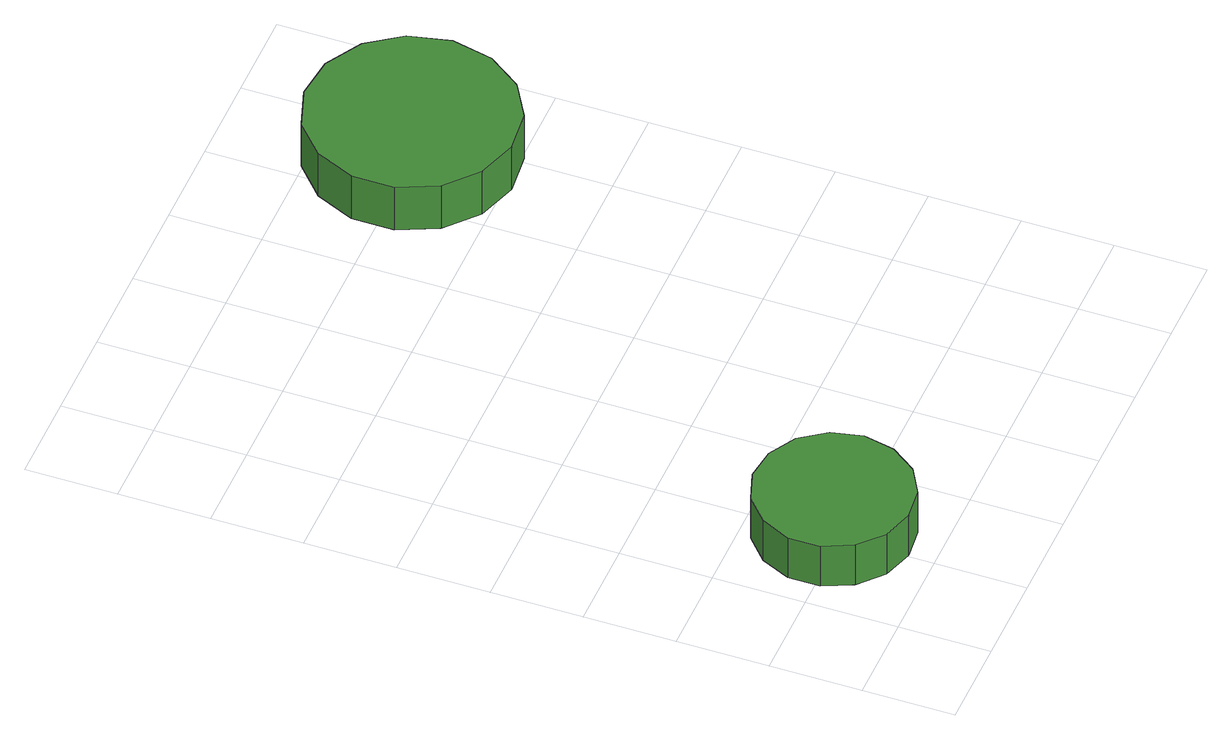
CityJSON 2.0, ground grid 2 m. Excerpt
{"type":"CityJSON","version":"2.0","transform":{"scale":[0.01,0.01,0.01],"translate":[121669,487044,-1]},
"CityObjects":{
"tree1":{"type":"SolitaryVegetationObject","attributes":{"function":"something"},"geometry":[{"type":"MultiSurface","lod":"1","boundaries":[[[0,1,2,3,4,5,6,7,8,9,10,11,12,13,14]],[[15,16,17,18,19,20,21,22,23,24,25,26,27,28,29]],[[0,29,28,1]],[[1,28,27,2]],[[2,27,26,3]],[[3,26,25,4]],[[4,25,24,5]],[[5,24,23,6]],[[6,23,22,7]],[[7,22,21,8]],[[8,21,20,9]],[[9,20,19,10]],[[10,19,18,11]],[[11,18,17,12]],[[12,17,16,13]],[[13,16,15,14]],[[14,15,29,0]]]}]},
"tree2":{"type":"SolitaryVegetationObject","attributes":{"function":"something"},"geometry":[{"type":"MultiSurface","lod":"1","boundaries":[[[30,31,32,33,34,35,36,37,38,39,40,41,42,43,44]],[[45,46,47,48,49,50,51,52,53,54,55,56,57,58,59]],[[30,59,58,31]],[[31,58,57,32]],[[32,57,56,33]],[[33,56,55,34]],[[34,55,54,35]],[[35,54,53,36]],[[36,53,52,37]],[[37,52,51,38]],[[38,51,50,39]],[[39,50,49,40]],[[40,49,48,41]],[[41,48,47,42]],[[42,47,46,43]],[[43,46,45,44]],[[44,45,59,30]]]}]}
},
"vertices":[
[389,224,167],[374,292,167],[333,349,167],[272,384,167],[203,392,167],[136,370,167],[84,323,167],[55,259,167],[55,189,167],[84,125,167],[136,78,167],[203,56,167],[272,63,167],[333,98,167],[374,155,167],[374,155,58],[333,98,58],[272,63,58],[203,56,58],[136,78,58],[84,125,58],[55,189,58],[55,259,58],[84,323,58],[136,370,58],[203,392,58],[272,384,58],[333,349,58],[374,292,58],[389,224,58],
[1168,1409,172],[1148,1501,172],[1094,1576,172],[1013,1623,172],[920,1633,172],[831,1604,172],[762,1541,172],[724,1456,172],[724,1363,172],[762,1277,172],[831,1215,172],[920,1186,172],[1013,1196,172],[1094,1243,172],[1148,1318,172],[1148,1318,56],[1094,1243,56],[1013,1196,56],[920,1186,56],[831,1215,56],[762,1277,56],[724,1363,56],[724,1456,56],[762,1541,56],[831,1604,56],[920,1633,56],[1013,1623,56],[1094,1576,56],[1148,1501,56],[1168,1409,56]
]}
